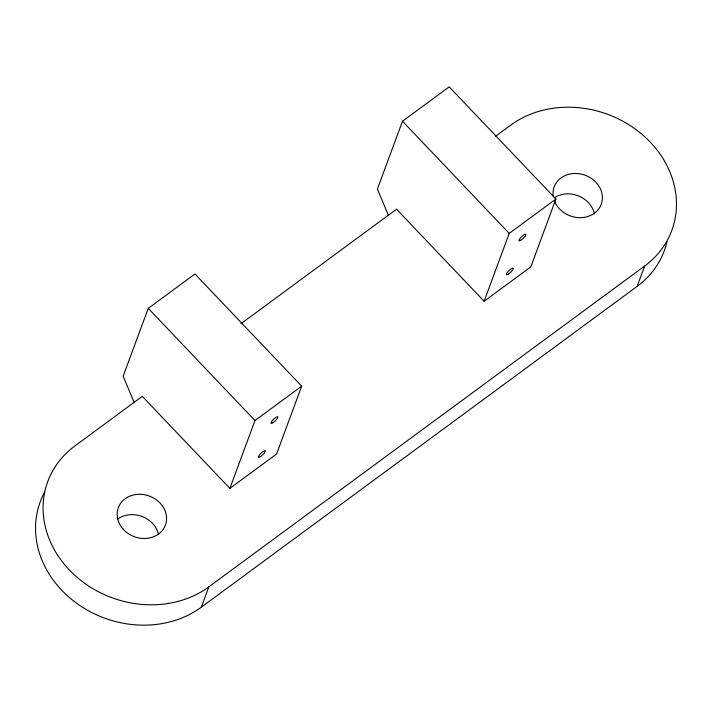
<?xml version="1.0" encoding="UTF-8"?>
<svg xmlns="http://www.w3.org/2000/svg" width="712" height="712" viewBox="0 0 712 712"><rect width="100%" height="100%" fill="white"/><g stroke="black" fill="none" stroke-linecap="round" stroke-linejoin="round"><path stroke-width="1.07" d="M495.57 136.295L510.655 125.196A100.365 86.659 20.3 0 1 650.287 142.151A100.365 86.659 20.3 0 1 644.654 266.039L208.874 586.813A100.365 86.659 20.3 0 1 69.242 569.858A100.365 86.659 20.3 0 1 74.876 445.97L142.302 396.335L229.878 488.387L276.576 454.016L301.674 386.171L194.955 273.995L148.256 308.367L123.158 376.212L134.283 402.761M229.878 488.387L254.976 420.543L301.674 386.171M44.651 492.143A100.365 86.659 20.3 0 0 76.175 602.922A100.365 86.659 20.3 0 0 201.345 607.167L208.874 586.813M240.878 323.773L396.531 209.195L484.116 301.247L530.805 266.875L555.903 199.031L449.183 86.855L402.485 121.227L377.396 189.072L388.521 215.62M484.116 301.247L509.214 233.403L555.903 199.031M201.345 607.167L637.124 286.393L644.654 266.039M402.485 121.227L509.214 233.403M148.256 308.367L254.976 420.543M117.596 519.137A25.089 21.663 20.3 0 1 142.008 516.476A25.089 21.663 20.3 0 1 158.58 534.543M667.019 241.51A100.365 86.659 20.3 0 1 637.124 286.393M554.514 201.193A25.089 21.663 20.3 0 0 559.543 208.945L562.391 211.535A25.089 21.663 20.3 0 0 580.583 217.676L584.383 217.329A25.089 21.663 20.3 0 0 598.258 185.129L595.864 182.21A25.089 21.663 20.3 0 0 571.024 173.826L567.384 174.698A25.089 21.663 20.3 0 0 553.171 196.04M554.15 197.811A25.089 21.663 20.3 0 1 559.854 195.061L563.495 194.18A25.089 21.663 20.3 0 1 588.334 202.564L590.729 205.483A25.089 21.663 20.3 0 1 594.413 213.734M122.865 528.82A25.089 21.663 20.3 0 0 165.042 526.008A25.089 21.663 20.3 0 0 137.719 494.342A25.089 21.663 20.3 0 0 122.865 528.82M520.757 240.273A4.664 1.157 -43.6 0 0 525.883 234.533A4.664 1.157 -43.6 0 0 520.606 237.701A4.664 1.157 -43.6 0 0 520.757 240.273M508.208 274.2A4.664 1.157 -43.6 0 0 513.334 268.46A4.664 1.157 -43.6 0 0 508.057 271.628A4.664 1.157 -43.6 0 0 508.208 274.2M260.2 456.757A4.664 1.157 -43.6 0 0 265.327 451.016A4.664 1.157 -43.6 0 0 260.049 454.185A4.664 1.157 -43.6 0 0 260.2 456.757M272.749 422.83A4.664 1.157 -43.6 0 0 277.876 417.09A4.664 1.157 -43.6 0 0 272.598 420.258A4.664 1.157 -43.6 0 0 272.749 422.83"/></g></svg>
